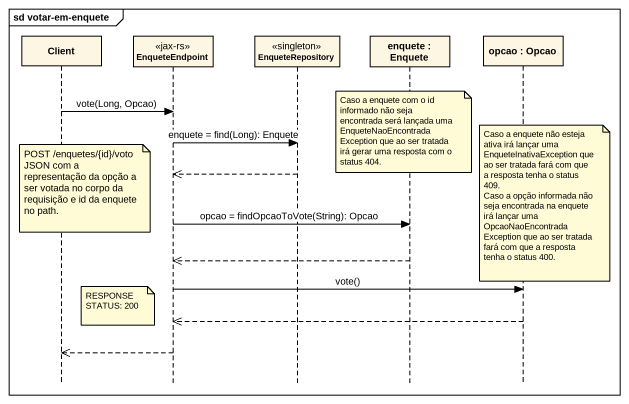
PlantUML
@startuml
mainframe sd votar-em-enquete
hide footbox
participant Client
participant EnqueteEndpoint <<jax-rs>>
participant EnqueteRepository <<singleton>>
participant "enquete : Enquete" as enquete
participant "opcao : Opcao" as opcao

Client -> EnqueteEndpoint : vote(Long, Opcao)
note over enquete : Caso a enquete com o id informado não seja encontrada será lançada uma EnqueteNaoEncontradaException que ao ser tratada irá gerar uma resposta com o status 404.
EnqueteEndpoint -> EnqueteRepository : enquete = find(Long): Enquete
EnqueteRepository -->> EnqueteEndpoint
note over Client
  POST /enquetes/{id}/voto
  JSON com a representação da opção a ser votada no corpo da requisição e id da enquete no path.
end note
note over opcao
  Caso a enquete não esteja ativa irá lançar uma EnqueteInativaException que ao ser tratada fará com que a resposta tenha o status 409.
  Caso a opção informada não seja encontrada na enquete irá lançar uma OpcaoNaoEncontradaException que ao ser tratada fará com que a resposta tenha o status 400.
end note
EnqueteEndpoint -> enquete : opcao = findOpcaoToVote(String): Opcao
enquete -->> EnqueteEndpoint
EnqueteEndpoint -> opcao : vote()
note left of EnqueteEndpoint : RESPONSE STATUS: 200
opcao -->> EnqueteEndpoint
EnqueteEndpoint -->> Client
@enduml
